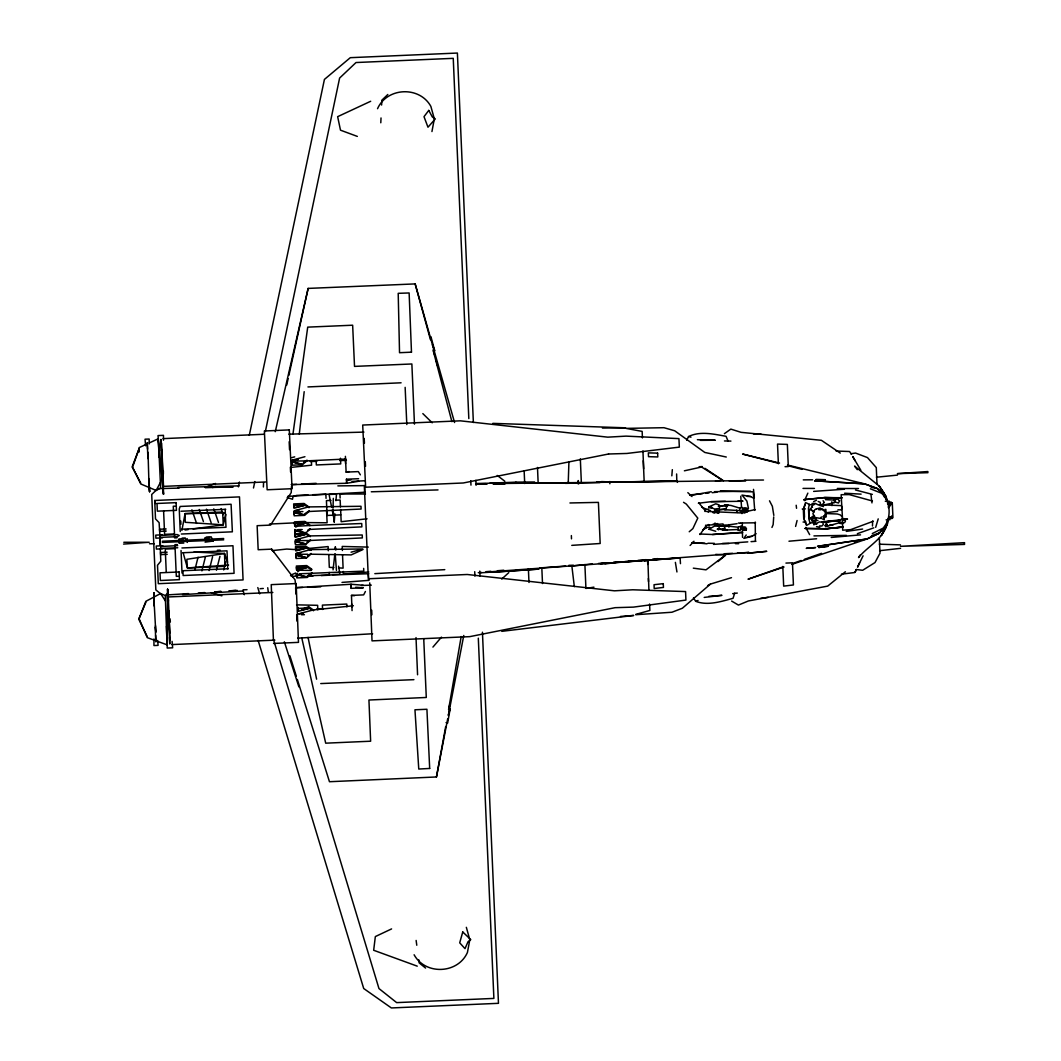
<?xml version="1.0" encoding="UTF-8"?>
<svg xmlns="http://www.w3.org/2000/svg" width="1061" height="1061" viewBox="0 0 1061 1061"><rect width="100%" height="100%" fill="white"/><g stroke="black" fill="none" stroke-linecap="round" stroke-linejoin="round"><path stroke-width="1.5" d="M243.791 589.81L247.041 589.704M163.314 490.315L163.328 485.461M163.354 474.148L163.367 470.912M163.46 440.196L163.474 435.342L158.009 435.58L163.5 494.254L163.182 486.084M168.235 602.184L167.598 589.12L167.187 648.046L172.651 647.807L172.081 641.375M739.676 510.606L740.167 507.688L742.673 507.596L742.116 512.277L739.676 510.606L724.411 509.691M294.905 529.466L294.892 532.317M296.815 573.616L296.801 576.481M335.249 549.452L335.316 546.733L335.86 549.983M568.245 482.715L568.935 461.628M797.076 520.513L795.591 526.428M825.339 512.131L825.246 515.076L823.217 517.251M872.474 526.004L872.633 521.044M332.995 508.179L333.326 498.352M826.824 521.627L839.649 520.566L826.386 521.84L826.652 525.341L824.848 525.54L827.222 524.505M263.38 486.999L263.566 482.636M291.523 486.362L291.231 492.556L270.608 525.102L257.133 525.686L258.168 549.731L271.656 549.147L273.592 551.693M380.793 122.784L381.018 117.957M381.615 105.052L381.841 100.211L387.822 94.482M160.251 537.065L160.145 545.142M578.086 483.816L578.258 480.553L578.749 483.789M773.708 516.932L773.151 524.611L771.957 527.45M887.248 522.105C885.285 538.086 867.712 546.083 858.535 557.582L860.153 555.009M333.127 509.81L334.242 522.012L334.905 513.816M335.952 500.712L336.483 494.147L329.069 494.479L331.589 506.999M671.825 475.832L672.329 469.652M726.122 509.094L726.652 505.566L724.782 505.394L726.957 506.787M333.061 569.85L334.852 553.988M299.282 434.029L304.189 391.681M885.802 527.821L886.651 525.115L881.346 535.526L887.301 524.32L887.858 519.678M292.942 434.228L307.717 327.133L352.65 325.21L354.52 366.39L411.867 363.976L414.466 424.135M824.079 519.877L824.689 515.858M839.357 522.635L839.715 520.288L842.341 518.71L842.195 523.683L839.728 523.352L839.662 520.924M791.851 564.386L866.996 538.988L879.37 533.192L887.301 524.32L888.163 518.869M448.564 709.637L461.19 636.547M297.319 679.411L329.467 781.718L436.456 776.97L445.7 726.533M449.28 706.997L449.877 703.748M431.946 131.551L434.334 118.845L430.859 106.392C419.546 85.808 387.04 87.214 377.544 108.699M181.869 530.434L185.078 513.63L222.651 512.012L223.261 524.824L193.022 528.935M436.456 776.97L447.676 718.854M448.299 715.618L463.776 635.473M238.42 486.893L239.441 482.065M249.282 435.355L324.427 79.416L350.302 57.679L457.397 53.05L473.365 422.503M253.486 487.994L254.852 481.548M265.356 431.535L339.613 78.063L356.019 62.533L453.246 58.342L468.816 418.578M704.955 511.482L705.525 508.856L701.719 507.052M286.735 385.05L288.154 378.605M288.871 375.382L308.141 288.406L415.156 283.91L454.572 422.53M275.263 431.681L308.141 288.406M194.932 569.638L198.049 557.237M201.908 570.871L205.41 556.919M209.11 570.566L212.611 556.614M216.444 570.248L219.959 556.296M223.712 569.929L225.648 562.184M225.913 514.439L223.261 524.824L185.251 522.304L185.078 513.63L224.653 512.98M805.074 504.439L804.158 507.662L804.49 517.277M448.365 714.849L450.196 708.629L447.649 723.005L446.058 722.621M875.683 527.317L878.216 518.869M734.689 593.139L733.071 598.311C721.135 601.507 707.621 606.003 695.671 601.308L693.509 597.847M811.824 507.423L812.699 504.837L809.225 504.625M810.883 508.948L811.745 506.535L812.54 507.357M680.472 563.643L680.114 557.94L486.455 572.091M823.641 502.994L822.739 505.222L834.476 502.675M157.93 641.507L167.068 644.809L165.277 595.553L160.596 593.55L145.834 601.322L139.124 618.775L147.267 637.648L154.879 640.406M145.874 602.33L138.699 619.054L147.227 636.64M804.543 500.633L807.845 493.14M863.097 555.805L857.567 567.131L859.569 562.781M821.307 516.919L821.028 518.245M686.692 440.196L688.549 436.548C700.048 430.832 713.894 434.148 726.069 436.31L728.138 441.323M365.408 591.481L363.658 594.889L351.456 595.407L352.066 610.605M854.994 572.33L856.466 569.492L854.795 572.502L841.4 574.173M140.715 482.967L132.121 466.933L139.11 448.67L132.572 467.158L140.768 483.975L156.139 490.447L160.37 482.516M888.229 507.131L891.187 502.012L888.336 502.145M820.657 518.418L815.14 517.543L812.885 513.71L814.808 509.691L816.373 508.736M700.035 534.558L706.401 525.275L723.085 523.935M718.363 529.85L719.424 528.338L718.576 526.176L714.557 526.097L708.987 529.214L715.764 531.296M746.215 534.996L743.867 538.391L752.262 536.216L756.055 533.67M888.495 507.914L892.288 502.781L887.513 503.723M808.933 509.161L809.344 518.59L811.307 518.617L812.368 520.951L813.097 520.062M432.928 647.091L441.469 637.13M690.114 545.487L693.934 541.243M887.301 524.32L879.357 532.954L871.532 535.699M814.676 523.749L813.721 524.757L819.45 521.906L822.779 522.291L823.323 524.519L821.877 526.031L819.516 525.898M156.842 489.598L151.723 494.466L153.712 542.198L155.848 589.929L161.365 594.332M501.734 579.067L508.789 572.635M816.095 518.856L811.095 517.874L813.853 515.474M689.226 531.76L692.873 528.617L697.793 518.113L686.321 504.094L683.536 502.304M307.067 460.726L302.372 464.758L291.987 465.209L291.974 461.681L302.345 464.333L293.473 462.424M309.255 511.336L304.56 515.367L294.176 515.805L294.162 512.291L304.534 514.943L294.176 512.715M310.024 529.267L305.329 533.298L294.945 533.749L294.918 532.901M310.502 540.314L305.807 544.346L295.422 544.797L295.422 541.269L305.793 543.922L296.921 542.012M311.098 554.014L306.404 558.046L296.019 558.497L296.006 554.969L306.39 557.622L297.504 555.712M311.934 573.431L307.239 577.463L296.855 577.913L296.841 574.386L307.226 577.038L296.868 574.81M731.493 577.661L710.485 584.054L682.356 608.245L671.958 612.237L635.804 614.717M717.952 561.574L725.392 555.341M297.624 571.826L299.573 570.248L311.297 570.407M845.378 571.76L827.686 586.11L748.376 600.964L738.429 605.075L731.639 601.083M820.365 508.67L822.872 509.293L824.516 511.19M708.987 529.214L710.591 528.033M823.018 516.68L825.365 514.93M724.398 433.67L730.83 429.108L741.082 432.344L821.386 440.302L840.246 453.074M834.41 502.185L834.317 500.686M810.591 518.405L814.45 515.818M303.486 462.53L307.04 460.169M304.494 513.935L309.228 510.779M307.637 530.288L309.998 528.71M306.934 542.131L310.475 539.757M307.518 555.831L311.072 553.457M307.186 576.03L311.907 572.874M709.013 506.773L715.777 503.789L719.053 504.89L719.968 506.203L719.265 508.444L714.769 509.055L709.013 506.773L711.374 507.795M816.572 508.909L819.914 507.954L823.959 510.646M702.714 529.943L706.347 527.808L705.552 525.248M707.594 585.645L710.485 584.054M156.139 490.447L160.635 488.047L158.951 452.119M872.314 533.55L883.097 528.166C891.691 518.391 890.988 502.251 881.585 493.246L870.378 488.803M813.615 501.614L816.493 500.235M391.589 928.905L375.342 936.571L373.671 950.271L417.252 966.16M866.996 538.988L817.447 546.335L866.996 538.961L879.37 533.192M370.687 101.272L337.65 116.67L340.488 130.171L357.332 136.405M146.405 444.254L139.057 447.662L139.256 451.933M149.349 442.901L158.169 438.816L158.726 447.41M362.849 549.611L351.191 554.903L310.608 554.187M295.648 527.092L297.664 526.19L309.361 525.54L361.721 523.511L361.867 526.866L309.533 529.439M290.542 575.208L295.701 572.993L296.364 575.473M232.823 487.079L205.131 487.476L215.502 483.471M873.309 521.23L850.763 529.611L842.673 530.208L842.58 522.131M737.05 523.683L719.079 526.203M857.368 533.683L873.787 527.834M782.421 567.091L748.032 579.2L784.026 567.025M793.363 563.232L801.188 560.487M804.304 559.386L821.506 553.325M854.344 541.76L857.46 540.659M212.571 487.569L215.688 486.482M695.671 601.308L698.045 600.499M710.154 510.434L707.926 511.879L710.538 510.633M839.967 522.596L825.431 526.733M817.938 520.407L812.421 520.858L815.432 521.309M298.274 505.659L304.056 503.895M299.056 523.603L304.839 521.84M301.563 547.9L305.913 546.587M296.616 569.081L303.857 566.879M304.175 608.271L308.512 606.958M635.738 614.399L649.889 610.446L649.584 604.054M351.072 552.197L362.822 548.975L310.409 549.611L295.939 553.524L300.793 552.967M291.802 457.636L294.693 456.853M724.928 528.484L722.554 529.134L724.451 529.333L724.756 525.792L738.284 527.224M304.931 456.707L291.908 460.222L298.38 459.493M213.274 541.03L205.078 542.144M844.835 522.556L842.142 522.622L843.522 522.781M571.468 566.057L592.263 563.935M365.448 493.988L339.958 494.002L340.13 498.06M684.385 470.805L701.573 467.012L722.554 480.248L715.485 481.15M820.803 504.85L823.363 504.28M295.422 507.37L304.136 505.474L293.99 508.246L293.725 505.354L304.109 504.903L309.096 507.675M294.746 525.619L304.905 523.418L294.759 526.19L294.494 523.285L304.878 522.848L309.865 525.619M295.223 536.667L305.382 534.452L295.237 537.237L294.971 534.333L305.356 533.882L310.342 536.654M295.807 550.367L305.979 548.152L295.833 550.938L295.568 548.033L305.953 547.595L310.939 550.354M296.642 569.784L306.815 567.569L296.669 570.354L296.404 567.449L306.788 567.012L311.775 569.77M301.324 610.102L308.579 608.523L298.446 611.308L298.181 608.404L308.565 607.953L313.552 610.725M713.125 512.768L714.862 512.901M814.623 504.452L812.554 504.877L812.063 503.471L815.392 503.405L818.19 504.864L820.524 504.373L820.246 502.304L818.203 501.482M714.292 511.017L724.888 508.882M742.276 528.033L745.896 527.45L741.732 526.8M345.395 456.349L346.125 472.118L349.162 471.575M690.419 495.447L711.268 491.72M822.288 519.081L824.384 518.71M358.737 481.256L346.655 483.272L291.178 484.625M743.363 512.848L745.419 512.516L744.411 512.596M593.921 587.157L585.924 588.431L584.89 564.492M726.957 529.97L722.528 530.221L725.379 529.996M351.072 479.877L346.536 480.567L346.47 479.201L358.631 478.71M900.603 548.338L879.609 550.699M708.867 507.795L712.05 507.33M718.39 506.389L727.926 504.97M706.202 527.569L709.65 527.052M810.02 523.086L813.469 522.569L812.381 520.062M850.922 453.71L855.537 453.047L867.487 457.596L876.293 467.596L876.996 483.869M876.426 477.225L897.447 475.103M846.28 531.389L862.62 529.054M185.052 530.009L188.235 529.572M744.093 508.789L747.421 508.643L744.172 507.834M826.386 521.84L839.278 520.434M743.337 529.214L746.055 530.155L743.204 529.996M760.565 598.351L768.191 597.37M569.943 502.967L598.404 502.383L600.181 543.497L571.773 545.367M698.363 503.259L711.122 501.667L725.339 501.322M565.38 483.365L599.956 482.556M826.015 512.742L837.713 511.296M713.019 524.187L717.674 523.603M501.813 631.335L633.709 615.446L620.499 616.454M845.272 519.519L847.54 519.041L842.713 519.346M747.408 536.786L752.262 536.216M704.212 597.423L721.957 595.34L708.854 596.348M298.95 510.288L294.096 510.832L308.565 506.919L360.979 506.283L361.098 509.041L308.751 511.495M300.197 539.267L295.343 539.824L309.812 535.911L362.212 534.983L362.345 537.914L310.011 540.487M713.987 512.423L719.305 512.251M303.406 613.338L298.539 613.895L313.008 609.982L353.393 605.738M812.368 520.951L813.469 520.832L816.745 524.174M290.634 467.463L311.576 465.169L311.364 460.646M822.116 521.853L839.052 520.009M732.687 593.643L737.289 593.072M272.213 550.606L286.775 549.054L296.244 549.638M843.23 527.131L825.896 528.776L805.034 528.458L825.896 528.776L843.23 526.932M825.896 528.776L843.23 526.932M824.543 497.596L841.97 497.914L824.543 497.582L803.8 499.704L824.543 497.582L841.97 497.728M689.637 494.956L702.528 493.657M705.751 493.325L708.96 493.007M712.183 492.675L717.024 492.198M309.003 548.418L328.141 546.587L328.313 550.778M738.549 529.466L722.528 530.221M367.066 518.802L341.165 521.707L340.634 509.492M788.973 541.216L816.612 538.763M831.24 537.45L860.511 534.85M610.088 562.834L600.234 563.696L749.026 552.449L737.448 553.073M613.377 562.542L621.574 561.813M624.863 561.534L633.072 560.805M637.993 560.367L646.202 559.651M652.767 559.067L657.701 558.63M485.978 571.68L490.845 571.282M497.33 570.752L503.803 570.221M825.551 525.805L828.11 525.593M680.114 557.94L644.491 560.553M260.051 588.709L263.3 588.457M342.013 582.409L368.419 580.394L364.321 485.62L337.849 485.885M605.022 563.961L613.338 562.874M699.69 533.988L712.541 534.505L742.514 532.277M713.536 544.386L747.78 541.879M751.042 541.64L755.936 541.282M478.259 572.688L481.535 572.449M539.93 567.927L565.646 566.057M568.855 565.831L573.683 565.473L568.921 565.301M229.163 590.871L235.661 590.393M813.641 491.389L844.397 489.227M123.567 544.081L149.216 542.264L123.805 542.277M743.177 527.662L744.955 527.529M228.553 565.075L187.426 567.953L183.208 552.98M927.924 471.535L897.381 473.657L927.977 472.675M229.163 590.95L237.279 590.407M480.673 572.821L497.238 571.733M712.541 534.505L742.528 532.595M598.537 563.431L608.338 562.807M613.245 562.502L624.69 561.773M627.966 561.574L641.043 560.738M644.306 560.54L647.581 560.327L644.279 560.433M374.838 573.643L444.784 569.651M165.728 595.009L188.5 593.59M198.261 592.98L204.773 592.582M243.526 590.964L182.558 594.611M297.637 638.165L372.623 633.749M291.656 484.625L296.563 484.36M301.457 484.095L316.151 483.325M352.093 481.415L365.156 480.713M287.703 496.349L365.355 492.224M438.021 489.917L371.297 491.787M630.963 482.238L644.173 481.522L643.271 460.739M743.894 510.606L746.984 510.434L743.376 510.394L744.902 510.885M724.212 553.762L732.488 553.325M316.602 609.054L323.181 608.709M699.133 466.721L702.276 466.561M718.509 505.858L728.005 505.606M160.251 535.394L177.2 534.585L179.243 535.5L177.293 536.707L160.33 537.33M177.678 545.646L160.728 546.481L160.808 548.404L177.771 547.768M306.576 460.885L345.82 459.042M295.886 594.041L295.634 587.701L351.019 584.253L351.191 588.338L363.353 587.767L355.714 587.264M307.942 386.933L401.085 382.796M163.089 438.631L264.348 434.254M346.125 472.118L358.326 471.601L360.355 474.837M266.404 481.933L163.513 486.376L161.643 443.18M177.93 487.49L238.977 485.872M785.047 466.694L788.31 466.561L787.355 444.413L777.527 444.082L778.376 463.776M307.982 494.917L296.589 495.421L292.955 496.747L292.518 499.267L287.186 497.503M312.862 494.718L325.873 494.147L326.045 498.338M175.078 506.163L173.275 506.243L174.654 537.9L177.041 537.794M331.005 500.407L326.43 500.606L327.067 515.447L340.793 514.864M335.581 500.208L340.157 500.01L340.462 506.933M181.007 511.243L225.754 509.307M884.198 496.8L886.107 496.72L887.102 500.739M166.139 528.948L159.588 529.24L159.68 531.362L166.232 531.07M181.776 529.187L225.993 527.277L225.157 509.333M885.298 501.269L889.198 501.097M745.286 508.511L746.573 508.444M173.659 533.975L164.614 534.373L163.606 511.07M162.346 534.824L155.768 535.115L155.901 538.166L162.479 537.887M181.338 534.028L232.372 531.813L231.086 504.267L180.145 506.455L179.256 508.975L180.237 531.588M802.235 509.001L805.392 508.869M824.954 509.439L825.869 509.399L826.187 516.919L825.272 516.959M182.134 538.099L185.237 537.967L187.333 542.45M206.205 537.052L211.192 536.839L213.288 541.335M183.646 538.749L178.938 538.948L179.123 543.259L183.832 543.06M209.601 537.622L204.892 537.821L204.985 539.983M223.699 538.511L162.399 541.229L162.452 542.423L223.752 539.837M177.333 544.572L174.946 544.678L176.312 576.335L178.102 576.256M162.824 545.739L156.246 546.03L156.378 549.081L162.956 548.802M181.935 547.967L232.969 545.752L234.07 573.325L183.129 575.526L182.916 570.659M174.296 548.67L165.251 549.054L166.259 572.356M803.071 522.052L805.962 521.932M812.355 521.654L815.644 521.508M886.107 519.85L890.007 519.691L889.94 516.588M167.147 552.197L160.596 552.489L160.675 554.611L167.24 554.319M217.359 550.274L220.131 550.155M182.797 552.741L227.014 550.831L227.717 568.776M183.58 570.685L228.327 568.749M299.719 573.789L363.777 571.136L363.658 568.391M332.531 574.611L339.944 574.293L338.578 566.189M309.852 576.057L313.114 575.911M321.244 575.566L329.374 575.208L329.255 572.423M369.573 578.709L467.238 574.492L614.465 590.818L632.78 589.783L685.578 591.574L685.91 600.075L633.47 607.117L615.128 607.674L469.705 636.653L372.026 640.871L369.732 582.874M785.936 563.086L792.461 562.807L793.429 584.956L783.668 586.123L782.806 566.441M272.823 592.449L168.288 596.958L170.158 640.154M171.988 644.571L274.879 640.128M273.552 643.443L298.486 642.369L296.165 583.563L271.231 584.638L273.406 639.504M160.45 545.142L159.123 522.649L155.503 518.882L154.707 500.474L239.494 496.893L243.075 579.929L158.301 583.683L157.505 565.261L160.781 561.216L160.264 548.351M320.754 683.576L413.909 679.663M729.371 481.177L745.923 480.62L492.49 483.591M742.05 528.962L745.273 528.855L741.506 528.789M291.165 576.322L297.77 576.096M307.703 575.765L368.87 573.722M296.112 587.661L302.65 587.436M307.557 587.277L320.634 586.839M361.496 585.486L371.31 585.155M310.236 461.535L316.815 461.323M339.838 460.567L346.43 460.355M629.412 560.924L634.359 560.765M743.376 510.394L748.005 510.58L743.496 509.439L746.957 509.333M288.817 434.174L363.91 432.106M879.33 544.187L900.457 544.877M157.864 488.63L179.057 488.113M614.69 482.211L644.173 481.522M737.992 501.031L742.74 500.925M476.813 483.484L493.418 483.14M205.131 487.476L232.81 486.959M294.852 461.084L305.104 460.912M297.04 511.681L302.902 511.588M297.809 529.625L302.213 529.558M298.287 540.672L308.539 540.513M813.946 535.898L846.386 535.381M298.884 554.372L307.677 554.227M301.496 614.743L304.414 614.704M476.057 483.803L485.911 483.67M644.491 481.522L676.799 481.097L677.475 482.384M534.651 483.272L570.102 482.768L567.86 482.397M714.53 491.667L750.498 491.19M740.432 523.007L755.578 522.794M711.122 501.667L742.753 501.269M269.441 524.068L301.47 522.543M149.495 543.776L154.296 543.723M602.409 428.047L625.605 427.808L492.834 423.366M700.472 440.368L715.26 440.222L697.395 439.692M601.468 481.575L609.836 481.933M812.554 479.797L803.283 479.877M475.699 484.187L487.079 484.134M493.577 484.108L504.956 484.041M743.496 509.439L747.939 509.307L743.668 508.564M601.667 482.264L596.72 482.251L676.799 481.097L676.613 473.962M606.6 482.264L609.903 482.278M368.286 547.105L342.226 546.442L342.398 550.5M803.005 488.405L814.437 488.431M837.288 488.484L858.508 488.537M306.284 522.582L327.106 522.781L326.549 509.903M691.719 543.02L704.663 543.205M707.899 543.259L714.371 543.351M722.475 543.457L728.947 543.55M735.419 543.643L738.655 543.696M837.925 509.797L841.201 509.877L842.129 507.914L841.293 505.633L821.373 504.797M719.875 509.386L726.095 509.532M743.376 511.535L747.514 511.813L742.899 511.442L746.52 511.601M724.464 440.952L730.923 441.097M296.563 604.85L317.637 605.314L317.809 609.836M720.366 490.872L753.297 491.866L754.716 510.394L755.008 509.598L740.406 512.914L705.804 511.375L698.655 502.675M747.289 496.415L750.551 496.521L753.217 497.994M818.721 509.704L821.002 509.784M809.344 518.59L811.307 518.617M836.068 451.018L849.569 451.522L851.492 454.373M712.475 511.893L719.186 512.662M753.456 433.896L761.148 434.214M826.174 513.551L837.315 514.001L840.285 514.89L842.315 516.972M825.431 499.625L834.808 500.063M194.017 552.025L224.494 553.497L227.531 562.184M717.17 529.16L724.212 529.625M844.636 493.219L861.108 494.134M333.91 567.608L329.308 567.343L328.791 555.155M338.499 567.874L343.101 568.139L342.531 554.876M715.751 554.386L725.777 554.837L706.016 569.837L693.324 568.165M877.434 488.564L864.609 483.856L814.609 480.805L864.609 483.856L877.434 488.564L886.107 496.72L887.062 501.296M705.406 509.108L708.881 509.32M829.609 525.062L832.805 525.261M717.78 529.054L722.581 529.346M816.267 518.856L811.095 517.874M363.233 585.234L351.019 584.253L351.072 585.752M692.448 542.463L707.05 543.802M351.456 595.407L354.52 595.685M727.262 525.712L723.058 525.275M743.602 528.975L746.586 528.948L743.708 528.086M856.214 569.518L862.673 570.274L875.007 562.555L879.993 553.219L879.33 537.914M291.974 461.482L294.918 461.84M738.376 522.993L739.968 523.192M294.149 512.092L300.051 512.821M294.931 530.023L300.82 530.752M295.409 541.07L298.353 541.442M296.006 554.77L301.894 555.5M296.841 574.187L301.258 574.744M843.429 520.314L845.352 520.58L845.405 521.481M368.817 571.959L343.419 574.147L343.313 571.441M725.154 526.601L714.902 524.903M750.551 496.521L741.997 495.076L746.891 501.084L748.456 508.444M294.892 461.442L291.947 460.912L291.921 463.776M297.08 512.039L294.136 511.521L294.109 514.386M298.34 541.03L295.382 540.5L295.369 543.365M300.409 554.996L295.979 554.2L295.953 557.065M744.862 529.93L746.055 530.155M816.506 526.601L819.808 527.251M294.958 530.659L305.316 532.874L294.945 530.235L295.21 536.389M843.88 518.683L845.604 519.068L843.442 518.564M726.281 457.026L704.796 452.45L674.69 430.779L663.974 427.702L626.109 428.379L642.157 431.403L642.422 437.914M779.543 463.073L742.62 454.055L777.925 463.153M787.567 465.036L864.609 483.856M688.549 436.548L690.99 437.159M787.554 465.646L802.01 469.36M871.028 487.145L875.842 488.392M855.471 489.97L872.341 494.386M888.879 516.667L892.938 517.741L892.288 502.781M872.434 501.004L849.251 494.598L841.148 494.705L842.527 518.895M211.179 592.714L221.868 595.818M819.397 505.354L823.508 506.601M740.326 508.312L731.042 505.474L725.074 504.811L726.984 505.447M714.782 509.864L718.894 511.123M888.999 517.596L891.903 518.604L891.784 515.832M714.504 511.574L718.522 513.259M824.437 522.118L825.564 522.781M810.219 509.214L814.198 511.906L810.737 509.704M704.928 468.339L723.456 480.779M309.069 507.065L304.043 503.471L293.658 503.922L293.95 507.397M309.839 525.009L304.825 521.415L294.441 521.866L294.733 525.341M305.289 532.463L310.316 536.044M310.913 549.757L305.886 546.163L295.502 546.614L295.794 550.089M311.748 569.173L306.722 565.579L296.351 566.03L296.642 569.505M308.499 606.534L313.525 610.115M497.251 475.447L504.837 481.243M425.567 968.056L419.135 962.857L418.697 959.648M877.447 488.803L886.107 496.72L879.211 486.071L854.569 466.071L857.328 469.691M687.833 492.649L691.997 496.548M422.835 413.604L432.212 422.795M414.108 954.767C425.421 975.351 457.928 973.945 467.424 952.473L469.811 939.767L466.336 927.314M291.112 574.664L293.061 577.224M271.656 549.147L295.011 579.783L295.82 585.937M823.071 500.686L824.397 502.582M160.596 593.55L165.503 601.083M855.166 460.792L852.792 456.628L860.829 470.248M805.71 527.463L809.636 534.638M769.504 500.805L772.355 506.283L773.827 515.394M432.371 344.772L434.731 350.806L430.952 336.708M804.702 520.487L805.909 523.617M825.206 511.415L825.843 513.153M221.059 508.537L223.142 514.572M224.176 517.596L225.224 520.619M213.791 508.842L218.486 522.45M206.457 509.161L211.152 522.755M199.256 509.479L203.42 521.561M191.895 509.797L196.59 523.391M736.506 510.169L737.262 512.45M284.348 641.812L298.884 686.891M289.905 655.804L296.337 676.268M154.707 500.474L155.675 503.617M257.796 587.582L259.706 593.895M273.539 639.664L378.963 988.56L396.655 1002.618L493.882 998.414L478.312 638.178M242.876 589.996L244.309 594.717M258.141 640.393L363.711 988.52L391.363 1007.95L498.471 1003.321L482.437 632.21M415.156 283.91L430.461 339.745M433.525 350.912L434.824 355.7M435.7 358.897L437.888 366.867M433.021 349.944L451.906 421.668M301.735 637.754L325.7 743.177L370.634 741.215L368.936 700.021L426.283 697.475L423.75 638.947M308.061 637.396L316.602 679.173M332.212 510.129L333.791 517.967M884.861 496.336L884.317 493.365L879.211 486.071L885.776 496.071L886.094 499.108M675.38 562.37L676.945 571.959M416.137 940.444L416.774 945.245M267.73 587.728L268.3 592.065M336.443 570.38L335.223 554.081M870.988 494.678L871.97 502.901M571.826 565.699L574.333 586.64M796.188 505.248L796.546 508.299M753.509 489.373L754.331 497.808M298.128 607.396L298.406 610.46M167.757 593.059L168.474 601.11M170.065 618.828L170.344 622.051M145.609 445.779L145.039 439.201L149.163 439.029L149.19 443.949M149.15 486.866L149.574 491.787L149.309 485.209M368.353 574.041L368.896 580.5M157.678 640.473L158.076 645.38L153.951 645.552L153.951 638.961M803.336 509.519L803.734 518.71M740.764 496.216L741.533 507.277M741.758 510.447L741.971 513.604M333.857 515.858L334.242 522.012M158.169 438.816L159.203 457.424M470.752 480.66L470.978 485.129M168.633 610.354L169.747 633.205M647.9 560.301L648.894 589.677M345.342 458.829L345.581 463.697M346.576 481.774L346.655 483.272L346.47 479.201M340.462 458.219L340.727 463.909L316.337 464.957L316.138 460.62M289.162 441.761L289.534 449.652M153.938 597.728L153.938 592.781L154.243 599.359M155.49 625.698L155.795 632.276L153.779 596.322L154.23 606.096M364.202 438.432L364.427 443.18M365.302 461.76L365.514 466.349M290.369 467.198L290.595 471.959M161.458 450.898L160.927 439.4L162.903 490.328L161.856 464.864M162.386 470.607L162.85 480.461M163.076 485.394L163.5 494.254M168.5 618.536L167.346 593.072L169.76 643.987L169.508 637.422M147.572 449.161L147.267 442.649L147.85 457.318M149.402 488.259L149.574 491.787M155.198 627.276L155.874 641.932L155.622 635.42M405.143 387.358L406.814 424.533M831.797 501.773L831.957 505.646M813.442 521.15L813.548 523.63M763.509 480.023L744.477 480.169M728.774 524.585L728.88 527.158M647.555 559.797L647.754 564.465M648.364 578.484L648.496 581.614M580.327 458.856L581.362 482.782M571.362 535.58L571.494 538.842M537.489 467.463L538.166 483.339M541.813 567.675L542.503 583.537M524.147 470.832L524.704 483.511M528.378 568.656L528.975 582.449M475.872 480.341L476.084 485.288M479.797 571.083L480.01 576.03M187.16 538.59L187.266 540.964M180.781 521.057L180.914 524.293M181.046 550.487L182.028 573.086M642.939 450.938L643.669 468.843M416.018 637.595L417.57 674.769M148.712 478.498L149.097 488.272L148.023 452.278L148.275 458.856M371.695 610.208L371.867 614.81M351.629 603.855L351.761 607.104M346.894 606.905L346.788 604.054L322.398 605.115L322.571 609.452M296.709 614.796L296.947 621.109M167.598 589.12L168.182 603.828M168.726 617.701L168.924 622.635M153.938 592.781L154.07 596.309M351.138 586.958L351.191 588.338M161.829 450.143L162.877 477.914M474.718 571.68L474.89 576.15M166.497 626.176L167.068 644.809M715.021 522.967L715.048 524.333M742.302 523.1L742.355 526.269M742.408 529.439L742.541 537.357M609.823 481.495L609.863 483.776M755.22 522.025L755.405 540.606M364.785 485.474L364.812 491.946M809.344 504.373L808.482 508.299L808.973 519.479L810.166 523.312L806.532 525.447L804.132 519.691L803.654 508.511L805.538 502.556L809.344 504.373M740.923 527.184L740.154 530.553L737.965 530.115L738.443 527.118L741.201 526.031L740.923 527.184M462.755 931.969L459.705 942.818L464.997 948.64L468.02 941.757L470.766 939.608L462.755 931.969M839.569 500.752L838.482 503.033L835.445 502.118L834.728 499.811L834.026 500.01L837.646 499.015L839.569 500.752M428.763 110.41L424.002 116.67L427.981 127.214L435.302 118.912L432.371 117.015L428.763 110.41M608.55 454.002L463.286 482.98L365.621 487.198L362.703 425.05L460.381 420.832L607.754 437.159L626.083 436.124L678.934 438.617L679.332 447.119L626.892 453.458L608.55 454.002M224.494 553.497L186.855 559.306L187.426 567.953L224.998 566.322L224.494 553.497M663.271 583.643L654.04 584.717L654.199 588.51L663.443 587.436L663.271 583.643M828.071 546.282L818.84 547.463L828.071 546.282M766.586 551.335L747.634 553.219L766.586 551.335M538.723 569.107L493.842 572.118L538.723 569.107M815.485 547.516L806.241 548.338L815.485 547.609M221.033 591.454L214.534 591.919L221.033 591.507M964.462 542.662L900.524 546.322L964.542 544.426L964.462 542.662M429.678 768.456L418.763 769.039L414.957 709.782L426.92 709.265L429.678 768.456M411.482 352.172L399.533 352.703L398.207 293.327L409.135 292.969L411.482 352.172M289.308 429.904L264.375 430.991L267.133 489.771L292.067 488.697L289.308 429.904M176.113 502.649L157.015 503.471L157.346 511.163L176.444 510.341L176.113 502.649M179.11 571.972L160.012 572.807L160.344 580.5L179.442 579.664L179.11 571.972M515.925 482.185L489.996 483.113L534.969 482.37L515.925 482.185M825.193 479.718L815.909 479.572L825.193 479.718M657.634 453.14L648.337 452.875L648.51 456.668L657.793 456.946L657.634 453.14M708.854 525.354L708.483 524.585L708.854 525.354"/></g></svg>
